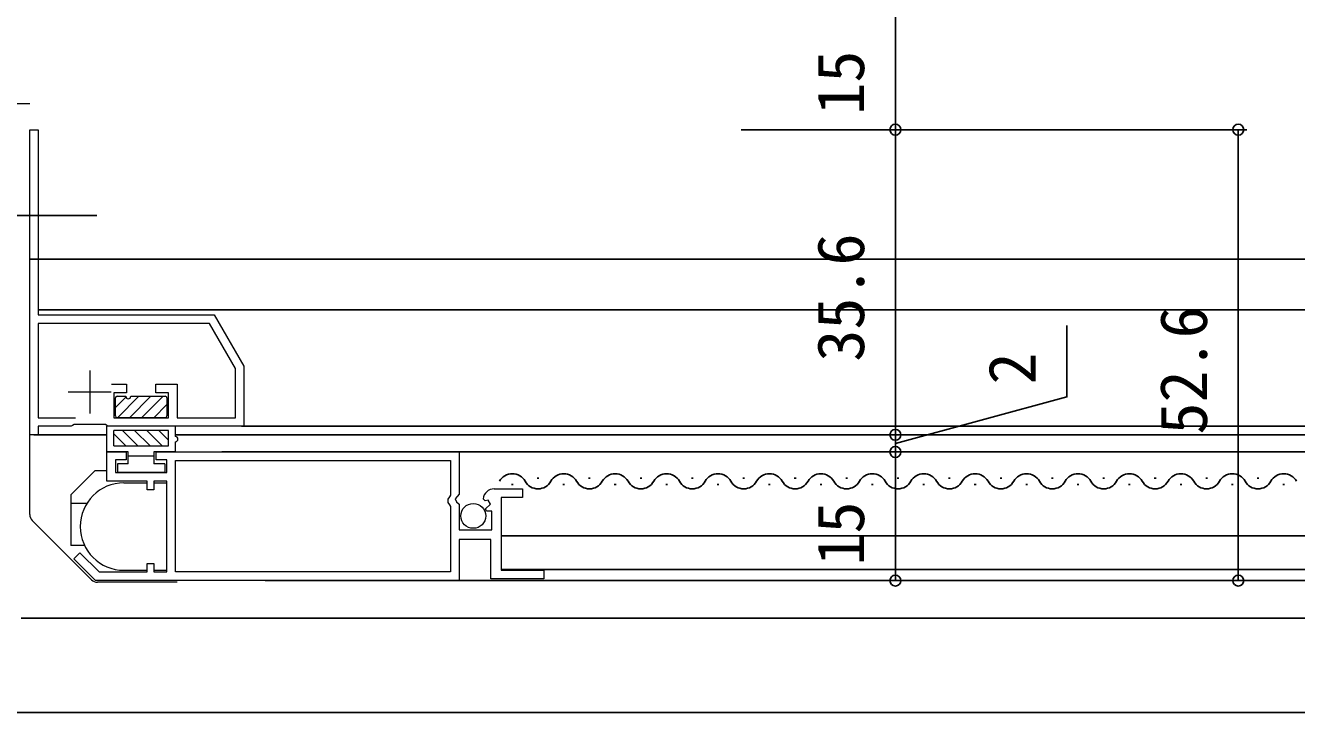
# Model space of a CAD drawing. Units: millimetres, scale not verified. Extents: x -437 to 438, y -554 to 551.
# Drawn here: x -282.3 to -134, y -336.2 to -256 of the extents above; entities that cross this region are included whole.
import ezdxf
from ezdxf.enums import TextEntityAlignment as Align

# ---------------------------------------------------------------- set-up
doc = ezdxf.new("R2010")
doc.units = ezdxf.units.MM
doc.header["$LTSCALE"] = 4
doc.layers.add('0-2_YKK_11', color=7, linetype='Continuous', lineweight=18)
doc.layers.add('0-5_YKK_13', color=4, linetype='Continuous', lineweight=18)
for name, color, linetype in [('0-4_YKK_12', 2, 'Continuous'), ('0-7_YKK_D', 6, 'Continuous'), ('0-9_YSS_K', 3, 'Continuous')]:
    doc.layers.add(name, color=color, linetype=linetype)
doc.styles.add('ＭＳ ゴシック', font='')
doc.styles.get('ＭＳ ゴシック').set_extended_font_data('MS Gothic')

msp = doc.modelspace()

# ---------------------------------------------------------------- linework, layer by layer
at = {"layer": '0-2_YKK_11'}
for p, q in [((-274.76, -296.3), (-274.76, -301.3)), ((-277.26, -298.8), (-272.26, -298.8))]:
    msp.add_line(p, q, dxfattribs=at)
for points in [[(-281.761, -303.8), (-281.761, -268.2), (-280.761, -268.2), (-280.761, -289.8), (-260.225, -289.8), (-256.761, -295.8), (-256.761, -302.8), (-272.589, -302.8), (-272.763, -302.7), (-272.936, -302.6), (-276.586, -302.6), (-276.759, -302.7), (-276.932, -302.8), (-280.761, -302.8), (-280.761, -303.8)], [(-264.761, -306.8), (-232.661, -306.8), (-232.661, -310.842), (-232.781, -311.025), (-232.961, -311.3), (-232.961, -311.7), (-232.781, -311.975), (-232.661, -312.158), (-232.661, -319.8), (-264.761, -319.8)]]:
    msp.add_lwpolyline(points, close=True, dxfattribs=at)
for points in [[(-272.231, -297.9), (-270.461, -297.9), (-270.461, -298.9), (-271.964, -298.9), (-271.932, -301.8), (-265.561, -301.8), (-265.561, -298.9), (-267.061, -298.9), (-267.061, -297.9), (-264.561, -297.9), (-264.561, -301.8), (-257.761, -301.8), (-257.761, -296.068), (-260.802, -290.8), (-280.761, -290.8), (-280.761, -301.8), (-276.419, -301.8)], [(-227.565, -310.1), (-224.261, -310.1), (-224.261, -311.1), (-226.761, -311.1), (-226.761, -319.6), (-221.761, -319.6), (-221.761, -320.6), (-227.961, -320.6), (-227.961, -316), (-231.661, -316), (-231.661, -320.8), (-265.761, -320.8), (-274.068, -320.8), (-276.614, -318.254), (-275.907, -317.546), (-273.653, -319.8), (-268.061, -319.8), (-268.061, -318.8), (-267.261, -318.8), (-267.261, -319.8), (-265.761, -319.8), (-265.761, -309.2), (-267.261, -309.2), (-267.261, -310.2), (-268.061, -310.2), (-268.061, -309.2), (-272.761, -309.2), (-272.761, -305.8), (-270.511, -305.8), (-270.511, -306.7), (-271.761, -306.7), (-271.761, -308.2), (-265.761, -308.2), (-265.761, -306.7), (-267.011, -306.7), (-267.011, -305.8)], [(-267.011, -305.8), (-231.661, -305.8), (-231.661, -310.731), (-232.114, -311.271), (-231.961, -311.6), (-231.661, -311.9), (-231.661, -314.9), (-227.861, -314.9), (-227.861, -312.7), (-228.478, -312.7), (-228.585, -312.441), (-228.019, -311.876), (-228.29, -311.408), (-228.609, -311.493), (-228.86, -311.282)]]:
    msp.add_lwpolyline(points, dxfattribs=at)
msp.add_arc((-227.565, -311.4), 1.3, 90.00003, 174.79418, dxfattribs=at)
at = {"layer": '0-4_YKK_12'}
for p, q in [((-273.946, -278.2), (-289.765, -278.2)), ((-281.761, -283.3), (3.72, -283.3)), ((-280.761, -289.2), (3.72, -289.2)), ((-272.76, -303.8), (-281.261, -303.8)), ((-280.761, -303.8), (-272.915, -303.8)), ((-264.76, -303.8), (3.72, -303.8)), ((3.72, -303.8), (-264.76, -303.8)), ((3.72, -302.8), (-257.059, -302.8)), ((3.72, -305.8), (-259.361, -305.8)), ((-225.356, -309.6), (-225.556, -309.6)), ((-222.356, -308.84), (-222.556, -308.84)), ((-219.356, -309.6), (-219.556, -309.6)), ((-216.356, -308.84), (-216.556, -308.84)), ((-213.356, -309.6), (-213.556, -309.6)), ((-210.356, -308.84), (-210.556, -308.84)), ((-207.356, -309.6), (-207.556, -309.6)), ((-204.356, -308.84), (-204.556, -308.84)), ((-201.356, -309.6), (-201.556, -309.6)), ((-198.356, -308.84), (-198.556, -308.84)), ((-195.356, -309.6), (-195.556, -309.6)), ((-192.356, -308.84), (-192.556, -308.84)), ((-189.356, -309.6), (-189.556, -309.6)), ((-186.356, -308.84), (-186.556, -308.84)), ((-183.356, -309.6), (-183.556, -309.6)), ((-180.356, -308.84), (-180.556, -308.84)), ((-177.356, -309.6), (-177.556, -309.6)), ((-174.356, -308.84), (-174.556, -308.84)), ((-171.356, -309.6), (-171.556, -309.6)), ((-168.356, -308.84), (-168.556, -308.84)), ((-165.356, -309.6), (-165.556, -309.6)), ((-162.356, -308.84), (-162.556, -308.84)), ((-159.356, -309.6), (-159.556, -309.6)), ((-156.356, -308.84), (-156.556, -308.84)), ((-153.356, -309.6), (-153.556, -309.6)), ((-150.356, -308.84), (-150.556, -308.84)), ((-147.356, -309.6), (-147.556, -309.6)), ((-144.356, -308.84), (-144.556, -308.84)), ((-141.356, -309.6), (-141.556, -309.6)), ((-138.356, -308.84), (-138.556, -308.84)), ((-135.356, -309.6), (-135.556, -309.6)), ((3.72, -315.6), (-226.761, -315.6)), ((3.72, -319.5), (-226.692, -319.491)), ((3.72, -320.8), (-254.277, -320.8)), ((3.72, -325.2), (-282.761, -325.2))]:
    msp.add_line(p, q, dxfattribs=at)
for centre, start, end in [((-225.456, -310.058), 29.20254, 150.79746), ((-219.456, -310.058), 29.20254, 150.79746), ((-213.456, -310.058), 29.20254, 150.79746), ((-207.456, -310.058), 29.20254, 150.79746), ((-201.456, -310.058), 29.20254, 150.79746), ((-195.456, -310.058), 29.20254, 150.79746), ((-189.456, -310.058), 29.20254, 150.79746), ((-183.456, -310.058), 29.20254, 150.79746), ((-177.456, -310.058), 29.20254, 150.79746), ((-171.456, -310.058), 29.20254, 150.79746), ((-165.456, -310.058), 29.20254, 150.79746), ((-159.456, -310.058), 29.20254, 150.79746), ((-153.456, -310.058), 29.20254, 150.79746), ((-147.456, -310.058), 29.20254, 150.79746), ((-141.456, -310.058), 29.20254, 150.79746), ((-135.456, -310.058), 29.20254, 150.79746), ((-222.456, -308.382), 209.20254, 330.79746), ((-216.456, -308.382), 209.20254, 330.79746), ((-210.456, -308.382), 209.20254, 330.79746), ((-204.456, -308.382), 209.20254, 330.79746), ((-198.456, -308.382), 209.20254, 330.79746), ((-192.456, -308.382), 209.20254, 330.79746), ((-186.456, -308.382), 209.20254, 330.79746), ((-180.456, -308.382), 209.20254, 330.79746), ((-174.456, -308.382), 209.20254, 330.79746), ((-168.456, -308.382), 209.20254, 330.79746), ((-162.456, -308.382), 209.20254, 330.79746), ((-156.456, -308.382), 209.20254, 330.79746), ((-150.456, -308.382), 209.20254, 330.79746), ((-144.456, -308.382), 209.20254, 330.79746), ((-138.456, -308.382), 209.20254, 330.79746)]:
    msp.add_arc(centre, 1.718, start, end, dxfattribs=at)
at = {"layer": '0-5_YKK_13'}
for p, q in [((-281.76, -265.2), (-296.76, -265.2)), ((-271.761, -300.612), (-270.545, -299.396)), ((-271.761, -301.6), (-271.761, -299.5)), ((-271.561, -299.3), (-270.561, -299.3)), ((-271.535, -301.8), (-269.035, -299.3)), ((-270.121, -301.8), (-267.621, -299.3)), ((-269.961, -299.3), (-265.961, -299.3)), ((-268.707, -301.8), (-266.207, -299.3)), ((-265.761, -299.5), (-265.761, -301.6)), ((-267.292, -301.8), (-265.761, -300.269)), ((-265.961, -301.8), (-271.561, -301.8)), ((-281.761, -313.086), (-281.761, -303.5)), ((-264.76, -302.8), (-272.76, -302.8)), ((-272.76, -305.8), (-272.76, -302.8)), ((-271.96, -305.1), (-271.96, -303.3)), ((-265.56, -303.3), (-271.96, -303.3)), ((-270.546, -305.1), (-271.96, -303.686)), ((-269.131, -305.1), (-270.932, -303.3)), ((-267.717, -305.1), (-269.517, -303.3)), ((-266.303, -305.1), (-268.103, -303.3)), ((-265.56, -304.429), (-266.689, -303.3)), ((-265.56, -305.1), (-265.56, -303.3)), ((-264.76, -304), (-264.76, -302.8)), ((-271.96, -305.1), (-265.56, -305.1)), ((-264.76, -305.8), (-264.76, -304.6)), ((-270.261, -305.8), (-272.76, -305.8)), ((-270.261, -307.2), (-270.261, -305.8)), ((-267.261, -306.3), (-270.261, -306.3)), ((-267.261, -305.8), (-267.261, -307.2)), ((-264.76, -305.8), (-267.261, -305.8)), ((-274.16, -308), (-276.961, -310.8)), ((-272.761, -308), (-274.16, -308)), ((-271.511, -307.2), (-271.511, -308.2)), ((-270.261, -307.2), (-271.511, -307.2)), ((-266.011, -308.2), (-271.511, -308.2)), ((-266.011, -307.2), (-267.261, -307.2)), ((-266.011, -307.2), (-266.011, -308.2)), ((-270.761, -309.4), (-268.077, -309.4)), ((-267.243, -309.4), (-265.761, -309.4)), ((-276.961, -310.8), (-276.961, -316.7)), ((-275.087, -311.8), (-276.961, -311.8)), ((-274.554, -320.707), (-281.468, -313.793)), ((-274.554, -320.707), (-281.268, -313.993)), ((-275.362, -316.7), (-276.961, -316.7)), ((-270.761, -319.6), (-268.078, -319.6)), ((-267.243, -319.6), (-265.761, -319.6)), ((-264.561, -321), (-273.868, -321))]:
    msp.add_line(p, q, dxfattribs=at)
msp.add_circle((-230.011, -313.255), 1.45, dxfattribs=at)
for centre, radius, start, end in [((-271.561, -299.5), 0.2, 90, 180), ((-270.261, -299.3), 0.3, 180.00292, 359.99709), ((-265.961, -299.5), 0.2, 359.99563, 90), ((-271.561, -301.6), 0.2, 180.00437, 270), ((-265.961, -301.6), 0.2, 270, 359.99563), ((-264.76, -304.3), 0.3, 270, 90), ((-270.761, -314.5), 5.1, 90, 270), ((-280.761, -313.086), 1, 179.99996, 224.99996), ((-273.847, -320), 1, 225.00054, 270), ((-273.847, -320), 1, 225.00054, 270)]:
    msp.add_arc(centre, radius, start, end, dxfattribs=at)
at = {"layer": '0-7_YKK_D'}
for p, q in [((-180.76, -253.2), (-180.76, -268.2)), ((-198.76, -268.2), (-179.76, -268.2)), ((-198.76, -268.2), (-179.76, -268.2)), ((-180.76, -303.8), (-180.76, -268.2)), ((-179.76, -268.2), (-139.76, -268.2)), ((-140.76, -268.2), (-140.76, -320.8)), ((-180.76, -303.8), (-180.76, -301.25)), ((-198.76, -303.8), (-179.76, -303.8)), ((-183.057, -303.8), (-179.76, -303.8)), ((-180.76, -305.8), (-180.76, -303.8)), ((-180.76, -305.8), (-180.76, -303.8)), ((-198.76, -305.8), (-179.76, -305.8)), ((-180.76, -320.8), (-180.76, -305.8)), ((-180.76, -305.8), (-180.76, -308.35)), ((-180.26, -305.8), (-179.76, -305.8)), ((-198.76, -320.8), (-179.76, -320.8)), ((-170.26, -320.8), (-139.76, -320.8))]:
    msp.add_line(p, q, dxfattribs=at)
msp.add_lwpolyline([(-180.76, -304.8), (-160.76, -299.373), (-160.76, -291.026)], dxfattribs=at)
for centre in [(-180.76, -268.2), (-180.76, -268.2), (-140.76, -268.2), (-180.76, -303.8), (-180.76, -303.8), (-180.76, -305.8), (-180.76, -305.8), (-180.76, -320.8), (-140.76, -320.8)]:
    msp.add_circle(centre, 0.637, dxfattribs=at)
at = {"layer": '0-9_YSS_K'}
msp.add_line((-347.76, -336.2), (3.72, -336.2), dxfattribs=at)

# ---------------------------------------------------------------- texts
at = {"layer": '0-7_YKK_D', "style": 'ＭＳ ゴシック'}
for s, p in [('15', (-182.76, -266.453)), ('35.6', (-182.76, -295.269)), ('52.6', (-142.76, -303.768)), ('2', (-162.76, -297.927)), ('15', (-182.76, -319.053))]:
    msp.add_text(s, height=5.499, rotation=90, dxfattribs=at).set_placement(p, align=Align.BOTTOM_LEFT)

doc.saveas('drawing.dxf')
